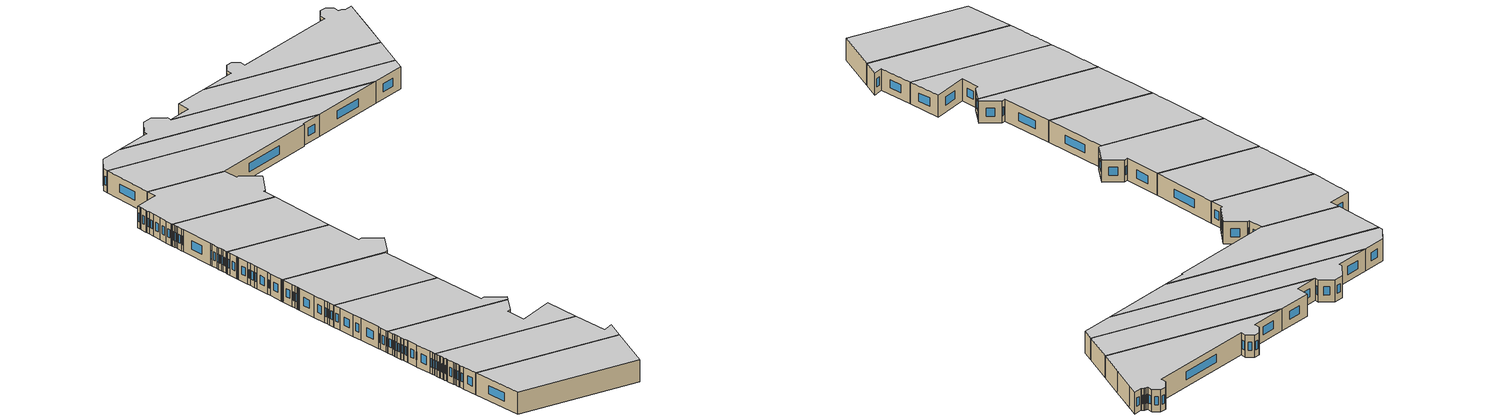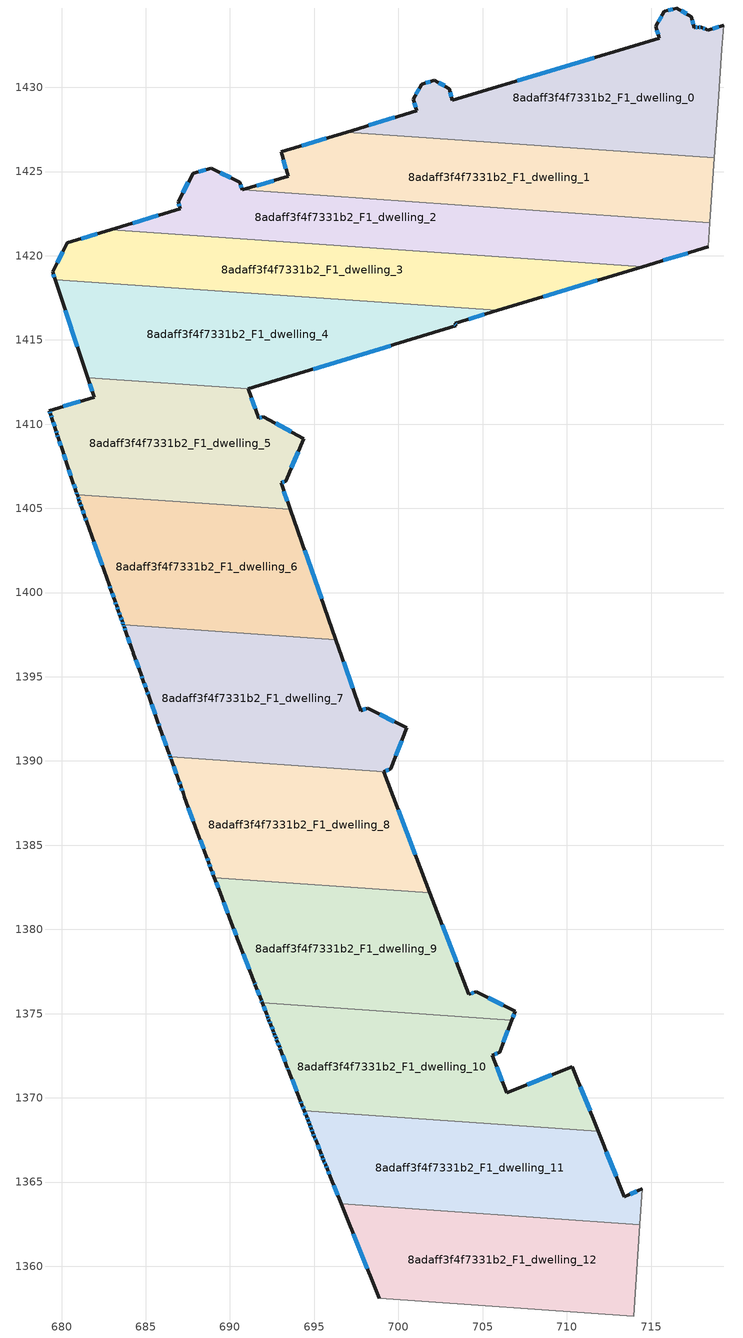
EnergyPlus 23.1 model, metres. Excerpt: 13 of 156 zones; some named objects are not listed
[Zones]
8adaff3f4f7331b2_F1_dwelling_0
 floor to 8adaff3f4f7331b2_F0_dwelling_0 (EU_floor_Construction): 719.31,1433.68 718.76,1425.82 696.94,1427.34 701.1,1428.6 700.89,1429.3 701.4,1430.2 702.12,1430.41 703.03,1429.93 703.21,1429.23 715.49,1432.92 715.28,1433.62 715.79,1434.51 716.52,1434.71 717.39,1434.19 717.58,1433.54 717.8,1433.58 717.99,1433.56 718.04,1433.55 718.27,1433.46 718.36,1433.4 z3
 wall outside (EU_wall_Construction): 719.31,1433.68 718.36,1433.4 718.27,1433.46 718.04,1433.55 717.99,1433.56 717.8,1433.58 717.58,1433.54 717.39,1434.19 716.52,1434.71 715.79,1434.51 715.28,1433.62 715.49,1432.92 703.21,1429.23 703.03,1429.93 702.12,1430.41 701.4,1430.2 700.89,1429.3 701.1,1428.6 696.94,1427.34 z3:6
 wall to 8adaff3f4f7331b2_F1_dwelling_1 (EU_wall_Construction): 696.94,1427.34 718.76,1425.82 z3:6
 wall to 8adaff3f4f7331b2_F1_dwelling_19 (EU_wall_Construction): 718.76,1425.82 718.99,1429.07 z3:6
 wall to 8adaff3f4f7331b2_F1_dwelling_17 (EU_wall_Construction): 719.21,1432.26 719.31,1433.68 z3:6
 wall to 8adaff3f4f7331b2_F1_dwelling_18 (EU_wall_Construction): 718.99,1429.07 719.21,1432.26 z3:6
 window (EU_Window_Construction): 701.9,1430.34 701.63,1430.26 / 702.75,1430.08 702.41,1430.26 / 703.15,1429.45 703.09,1429.71 / 711.64,1431.76 707.06,1430.39 / 715.34,1433.4 715.42,1433.14 / 715.63,1434.23 715.44,1433.9 / 716.29,1434.65 716.02,1434.57 / 717.12,1434.35 716.79,1434.55 / 717.52,1433.75 717.45,1433.99 / 717.73,1433.57 717.65,1433.55 / 717.93,1433.56 717.86,1433.57 / 718.2,1433.49 718.11,1433.52 / 719.01,1433.59 718.66,1433.49 / 699.8,1428.21 698.24,1427.74 / 700.95,1429.08 701.03,1428.82 / 701.24,1429.92 701.05,1429.58 z3.94:5.06
 ceiling to 8adaff3f4f7331b2_F2_dwelling_0 (EU_floor_Construction): 718.76,1425.82 719.31,1433.68 718.36,1433.4 718.27,1433.46 718.04,1433.55 717.99,1433.56 717.8,1433.58 717.58,1433.54 717.39,1434.19 716.52,1434.71 715.79,1434.51 715.28,1433.62 715.49,1432.92 703.21,1429.23 703.03,1429.93 702.12,1430.41 701.4,1430.2 700.89,1429.3 701.1,1428.6 696.94,1427.34 z6
8adaff3f4f7331b2_F1_dwelling_1
 floor to 8adaff3f4f7331b2_F0_dwelling_1 (EU_floor_Construction): 718.76,1425.82 718.49,1421.97 690.72,1423.9 693.46,1424.72 693.03,1426.16 696.94,1427.34 z3
 wall outside (EU_wall_Construction): 696.94,1427.34 693.03,1426.16 693.46,1424.72 690.72,1423.9 z3:6
 wall to 8adaff3f4f7331b2_F1_dwelling_2 (EU_wall_Construction): 690.72,1423.9 718.49,1421.97 z3:6
 wall to 8adaff3f4f7331b2_F1_dwelling_19 (EU_wall_Construction): 718.49,1421.97 718.76,1425.82 z3:6
 window (EU_Window_Construction): 692.6,1424.46 691.58,1424.16 / 693.16,1425.71 693.32,1425.17 / 695.71,1426.97 694.26,1426.53 z3.94:5.06
 ceiling to 8adaff3f4f7331b2_F2_dwelling_1 (EU_floor_Construction): 718.49,1421.97 718.76,1425.82 696.94,1427.34 693.03,1426.16 693.46,1424.72 690.72,1423.9 z6
8adaff3f4f7331b2_F1_dwelling_10
 floor to 8adaff3f4f7331b2_F0_dwelling_10 (EU_floor_Construction): 710.33,1371.85 711.86,1368.02 694.41,1369.23 694.27,1369.59 694.18,1369.83 693.46,1371.66 693.41,1371.8 692.99,1372.87 692.94,1373 692.79,1373.41 692.73,1373.54 692.63,1373.81 692.58,1373.94 692.42,1374.35 692.32,1374.61 692.25,1374.79 692.18,1374.96 691.92,1375.64 706.74,1374.61 706.01,1372.7 705.57,1372.54 706.42,1370.29 z3
 wall outside (EU_wall_Construction): 691.92,1375.64 692.18,1374.96 692.25,1374.79 692.32,1374.61 692.42,1374.35 692.58,1373.94 692.63,1373.81 692.73,1373.54 692.79,1373.41 692.94,1373 692.99,1372.87 693.41,1371.8 693.46,1371.66 694.18,1369.83 694.27,1369.59 694.41,1369.23 / 711.86,1368.02 710.33,1371.85 706.42,1370.29 705.57,1372.54 706.01,1372.7 706.74,1374.61 z3:6
 wall to 8adaff3f4f7331b2_F1_dwelling_9 (EU_wall_Construction): 706.74,1374.61 691.92,1375.64 z3:6
 wall to 8adaff3f4f7331b2_F1_dwelling_11 (EU_wall_Construction): 694.41,1369.23 711.86,1368.02 z3:6
 window (EU_Window_Construction): 693.43,1371.76 693.45,1371.71 / 693.12,1372.53 693.28,1372.13 / 692.96,1372.96 692.98,1372.91 / 692.83,1373.28 692.89,1373.13 / 692.75,1373.5 692.77,1373.45 / 692.66,1373.73 692.7,1373.63 / 692.59,1373.9 692.61,1373.85 / 692.47,1374.22 692.53,1374.07 / 692.35,1374.53 692.39,1374.43 / 692.27,1374.73 692.3,1374.67 / 692.2,1374.91 692.23,1374.84 / 692,1375.43 692.1,1375.17 / 706.24,1373.3 706.51,1374.01 / 705.71,1372.59 705.87,1372.65 / 706.16,1371 705.84,1371.83 / 709.11,1371.36 707.65,1370.78 / 711.38,1369.22 710.81,1370.65 / 694.31,1369.48 694.37,1369.35 / 694.21,1369.76 694.24,1369.67 / 693.69,1371.09 693.95,1370.41 z3.94:5.06
 ceiling to 8adaff3f4f7331b2_F2_dwelling_10 (EU_floor_Construction): 711.86,1368.02 710.33,1371.85 706.42,1370.29 705.57,1372.54 706.01,1372.7 706.74,1374.61 691.92,1375.64 692.18,1374.96 692.25,1374.79 692.32,1374.61 692.42,1374.35 692.58,1373.94 692.63,1373.81 692.73,1373.54 692.79,1373.41 692.94,1373 692.99,1372.87 693.41,1371.8 693.46,1371.66 694.18,1369.83 694.27,1369.59 694.41,1369.23 z6
8adaff3f4f7331b2_F1_dwelling_11
 floor to 8adaff3f4f7331b2_F0_dwelling_11 (EU_floor_Construction): 711.86,1368.02 713.41,1364.12 714.49,1364.6 714.34,1362.46 696.61,1363.7 695.96,1365.31 695.77,1365.78 695.68,1366.01 695.58,1366.26 695.49,1366.5 695.4,1366.74 695.11,1367.45 695.02,1367.69 694.93,1367.93 694.83,1368.17 694.74,1368.4 694.65,1368.64 694.55,1368.88 694.41,1369.23 z3
 wall outside (EU_wall_Construction): 694.41,1369.23 694.55,1368.88 694.65,1368.64 694.74,1368.4 694.83,1368.17 694.93,1367.93 695.02,1367.69 695.11,1367.45 695.4,1366.74 695.49,1366.5 695.58,1366.26 695.68,1366.01 695.77,1365.78 695.96,1365.31 696.61,1363.7 / 714.49,1364.6 713.41,1364.12 711.86,1368.02 z3:6
 wall to 8adaff3f4f7331b2_F1_dwelling_12 (EU_wall_Construction): 696.61,1363.7 714.34,1362.46 z3:6
 wall to 8adaff3f4f7331b2_F1_dwelling_13 (EU_wall_Construction): 714.34,1362.46 714.49,1364.6 z3:6
 window (EU_Window_Construction): 695.61,1366.18 695.65,1366.09 / 695.52,1366.42 695.55,1366.33 / 695.42,1366.66 695.46,1366.57 / 695.2,1367.23 695.31,1366.96 / 695.05,1367.61 695.08,1367.52 / 694.95,1367.85 694.99,1367.76 / 694.86,1368.09 694.9,1368 / 694.77,1368.33 694.8,1368.24 / 694.67,1368.57 694.71,1368.48 / 694.58,1368.8 694.62,1368.71 / 694.45,1369.12 694.51,1368.99 / 712.93,1365.34 712.35,1366.8 / 714.16,1364.45 713.75,1364.27 / 696.16,1364.8 696.4,1364.2 / 695.83,1365.64 695.9,1365.46 / 695.71,1365.94 695.74,1365.86 z3.94:5.06
 ceiling to 8adaff3f4f7331b2_F2_dwelling_11 (EU_floor_Construction): 714.34,1362.46 714.49,1364.6 713.41,1364.12 711.86,1368.02 694.41,1369.23 694.55,1368.88 694.65,1368.64 694.74,1368.4 694.83,1368.17 694.93,1367.93 695.02,1367.69 695.11,1367.45 695.4,1366.74 695.49,1366.5 695.58,1366.26 695.68,1366.01 695.77,1365.78 695.96,1365.31 696.61,1363.7 z6
8adaff3f4f7331b2_F1_dwelling_12
 floor to 8adaff3f4f7331b2_F0_dwelling_12 (EU_floor_Construction): 714.34,1362.46 713.97,1357.05 698.87,1358.1 696.61,1363.7 z3
 wall outside (EU_wall_Construction): 696.61,1363.7 698.87,1358.1 z3:6
 wall to 8adaff3f4f7331b2_F1_dwelling_13 (EU_wall_Construction): 698.87,1358.1 713.97,1357.05 714.34,1362.46 z3:6
 window (EU_Window_Construction): 697.32,1361.94 698.16,1359.85 z3.94:5.06
 ceiling to 8adaff3f4f7331b2_F2_dwelling_12 (EU_floor_Construction): 713.97,1357.05 714.34,1362.46 696.61,1363.7 698.87,1358.1 z6
8adaff3f4f7331b2_F1_dwelling_2
 floor to 8adaff3f4f7331b2_F0_dwelling_2 (EU_floor_Construction): 718.49,1421.97 718.39,1420.52 714.51,1419.35 682.93,1421.55 687.04,1422.79 686.92,1423.21 687.81,1424.9 688.88,1425.21 690.59,1424.36 690.72,1423.9 z3
 wall outside (EU_wall_Construction): 690.72,1423.9 690.59,1424.36 688.88,1425.21 687.81,1424.9 686.92,1423.21 687.04,1422.79 682.93,1421.55 / 714.51,1419.35 718.39,1420.52 z3:6
 wall to 8adaff3f4f7331b2_F1_dwelling_3 (EU_wall_Construction): 682.93,1421.55 714.51,1419.35 z3:6
 wall to 8adaff3f4f7331b2_F1_dwelling_19 (EU_wall_Construction): 718.39,1420.52 718.49,1421.97 z3:6
 window (EU_Window_Construction): 690.68,1424.04 690.63,1424.21 / 715.72,1419.72 717.17,1420.15 / 685.75,1422.4 684.22,1421.94 / 686.95,1423.08 687,1422.92 / 687.53,1424.37 687.2,1423.74 / 688.55,1425.11 688.15,1424.99 / 690.05,1424.62 689.42,1424.94 z3.94:5.06
 ceiling to 8adaff3f4f7331b2_F2_dwelling_2 (EU_floor_Construction): 718.39,1420.52 718.49,1421.97 690.72,1423.9 690.59,1424.36 688.88,1425.21 687.81,1424.9 686.92,1423.21 687.04,1422.79 682.93,1421.55 714.51,1419.35 z6
8adaff3f4f7331b2_F1_dwelling_3
 floor to 8adaff3f4f7331b2_F0_dwelling_3 (EU_floor_Construction): 714.51,1419.35 705.9,1416.75 679.62,1418.58 679.47,1419.04 680.35,1420.77 682.93,1421.55 z3
 wall outside (EU_wall_Construction): 705.9,1416.75 714.51,1419.35 / 682.93,1421.55 680.35,1420.77 679.47,1419.04 679.62,1418.58 z3:6
 wall to 8adaff3f4f7331b2_F1_dwelling_4 (EU_wall_Construction): 679.62,1418.58 705.9,1416.75 z3:6
 window (EU_Window_Construction): 708.6,1417.57 711.81,1418.53 / 679.51,1418.89 679.57,1418.73 / 680.07,1420.23 679.74,1419.58 / 682.12,1421.31 681.16,1421.01 z3.94:5.06
 ceiling to 8adaff3f4f7331b2_F2_dwelling_3 (EU_floor_Construction): 714.51,1419.35 682.93,1421.55 680.35,1420.77 679.47,1419.04 679.62,1418.58 705.9,1416.75 z6
8adaff3f4f7331b2_F1_dwelling_4
 floor to 8adaff3f4f7331b2_F0_dwelling_4 (EU_floor_Construction): 705.9,1416.75 703.38,1415.99 703.42,1415.84 691.07,1412.1 681.55,1412.76 679.62,1418.58 z3
 wall outside (EU_wall_Construction): 691.07,1412.1 703.42,1415.84 703.38,1415.99 705.9,1416.75 / 679.62,1418.58 681.55,1412.76 z3:6
 wall to 8adaff3f4f7331b2_F1_dwelling_5 (EU_wall_Construction): 681.55,1412.76 691.07,1412.1 z3:6
 window (EU_Window_Construction): 703.41,1415.89 703.39,1415.94 / 694.94,1413.27 699.55,1414.67 / 680.22,1416.76 680.94,1414.59 / 704.17,1416.23 705.11,1416.51 z3.94:5.06
 ceiling to 8adaff3f4f7331b2_F2_dwelling_4 (EU_floor_Construction): 703.42,1415.84 703.38,1415.99 705.9,1416.75 679.62,1418.58 681.55,1412.76 691.07,1412.1 z6
8adaff3f4f7331b2_F1_dwelling_5
 floor to 8adaff3f4f7331b2_F0_dwelling_5 (EU_floor_Construction): 691.97,1410.45 694.39,1409.15 693.31,1406.62 693.03,1406.52 693.59,1404.94 680.92,1405.82 680.87,1405.96 680.64,1406.65 680.33,1407.57 680.03,1408.5 679.8,1409.19 679.73,1409.42 679.65,1409.65 679.43,1410.34 679.35,1410.57 679.28,1410.8 681.94,1411.6 681.55,1412.76 691.07,1412.1 691.69,1410.36 z3
 wall outside (EU_wall_Construction): 681.55,1412.76 681.94,1411.6 679.28,1410.8 679.35,1410.57 679.43,1410.34 679.65,1409.65 679.73,1409.42 679.8,1409.19 680.03,1408.5 680.33,1407.57 680.64,1406.65 680.87,1405.96 680.92,1405.82 / 693.59,1404.94 693.03,1406.52 693.31,1406.62 694.39,1409.15 691.97,1410.45 691.69,1410.36 691.07,1412.1 z3:6
 wall to 8adaff3f4f7331b2_F1_dwelling_6 (EU_wall_Construction): 680.92,1405.82 693.59,1404.94 z3:6
 window (EU_Window_Construction): 680.12,1408.21 680.24,1407.86 / 679.87,1408.97 679.96,1408.71 / 679.75,1409.35 679.78,1409.26 / 679.68,1409.58 679.7,1409.49 / 679.5,1410.12 679.58,1409.87 / 679.38,1410.5 679.4,1410.41 / 679.3,1410.73 679.33,1410.64 / 681.1,1411.35 680.11,1411.05 / 681.67,1412.4 681.81,1411.96 / 691.5,1410.9 691.27,1411.55 / 691.89,1410.42 691.78,1410.39 / 693.63,1409.56 692.73,1410.04 / 693.65,1407.41 694.05,1408.35 / 693.12,1406.55 693.22,1406.59 / 693.41,1405.43 693.21,1406.03 / 680.89,1405.92 680.91,1405.87 / 680.71,1406.44 680.8,1406.18 / 680.43,1407.28 680.54,1406.94 z3.94:5.06
 ceiling to 8adaff3f4f7331b2_F2_dwelling_5 (EU_floor_Construction): 693.59,1404.94 693.03,1406.52 693.31,1406.62 694.39,1409.15 691.97,1410.45 691.69,1410.36 691.07,1412.1 681.55,1412.76 681.94,1411.6 679.28,1410.8 679.35,1410.57 679.43,1410.34 679.65,1409.65 679.73,1409.42 679.8,1409.19 680.03,1408.5 680.33,1407.57 680.64,1406.65 680.87,1405.96 680.92,1405.82 z6
8adaff3f4f7331b2_F1_dwelling_6
 floor to 8adaff3f4f7331b2_F0_dwelling_6 (EU_floor_Construction): 693.59,1404.94 696.29,1397.21 683.67,1398.09 683.6,1398.29 683.49,1398.6 683.38,1398.91 683.27,1399.22 683.16,1399.53 682.93,1400.15 682.82,1400.46 681.49,1404.2 681.38,1404.51 681.19,1405.05 681.11,1405.28 681.03,1405.5 680.95,1405.73 680.92,1405.82 z3
 wall outside (EU_wall_Construction): 680.92,1405.82 680.95,1405.73 681.03,1405.5 681.11,1405.28 681.19,1405.05 681.38,1404.51 681.49,1404.2 682.82,1400.46 682.93,1400.15 683.16,1399.53 683.27,1399.22 683.38,1398.91 683.49,1398.6 683.6,1398.29 683.67,1398.09 / 696.29,1397.21 693.59,1404.94 z3:6
 wall to 8adaff3f4f7331b2_F1_dwelling_7 (EU_wall_Construction): 683.67,1398.09 696.29,1397.21 z3:6
 window (EU_Window_Construction): 683.3,1399.12 683.34,1399 / 683.19,1399.43 683.23,1399.32 / 683,1399.96 683.09,1399.72 / 682.86,1400.37 682.9,1400.25 / 681.91,1403.03 682.41,1401.63 / 681.42,1404.41 681.46,1404.29 / 681.25,1404.88 681.32,1404.68 / 681.14,1405.2 681.17,1405.12 / 681.06,1405.43 681.09,1405.35 / 680.98,1405.66 681.01,1405.58 / 695.44,1399.63 694.43,1402.52 / 683.62,1398.22 683.65,1398.15 / 683.52,1398.5 683.57,1398.38 / 683.41,1398.81 683.45,1398.69 z3.94:5.06
 ceiling to 8adaff3f4f7331b2_F2_dwelling_6 (EU_floor_Construction): 696.29,1397.21 693.59,1404.94 680.92,1405.82 680.95,1405.73 681.03,1405.5 681.11,1405.28 681.19,1405.05 681.38,1404.51 681.49,1404.2 682.82,1400.46 682.93,1400.15 683.16,1399.53 683.27,1399.22 683.38,1398.91 683.49,1398.6 683.6,1398.29 683.67,1398.09 z6
8adaff3f4f7331b2_F1_dwelling_7
 floor to 8adaff3f4f7331b2_F0_dwelling_7 (EU_floor_Construction): 696.29,1397.21 697.77,1392.99 698.18,1393.14 700.48,1391.96 699.56,1389.54 699.12,1389.37 686.45,1390.25 686.4,1390.41 685.84,1391.98 685.73,1392.29 685.17,1393.87 685.06,1394.18 684.83,1394.81 684.72,1395.13 684.27,1396.4 684.25,1396.45 684.23,1396.53 684.21,1396.57 684.2,1396.61 684.19,1396.63 684.17,1396.67 683.82,1397.66 683.71,1397.97 683.67,1398.09 z3
 wall outside (EU_wall_Construction): 683.67,1398.09 683.71,1397.97 683.82,1397.66 684.17,1396.67 684.19,1396.63 684.2,1396.61 684.21,1396.57 684.23,1396.53 684.25,1396.45 684.27,1396.4 684.72,1395.13 684.83,1394.81 685.06,1394.18 685.17,1393.87 685.73,1392.29 685.84,1391.98 686.4,1390.41 686.45,1390.25 / 699.12,1389.37 699.56,1389.54 700.48,1391.96 698.18,1393.14 697.77,1392.99 696.29,1397.21 z3:6
 wall to 8adaff3f4f7331b2_F1_dwelling_8 (EU_wall_Construction): 686.45,1390.25 699.12,1389.37 z3:6
 window (EU_Window_Construction): 685.76,1392.2 685.8,1392.08 / 685.34,1393.38 685.55,1392.79 / 685.09,1394.09 685.13,1393.97 / 684.9,1394.62 684.99,1394.38 / 684.76,1395.03 684.8,1394.91 / 684.41,1396 684.58,1395.53 / 683.93,1397.35 684.06,1396.98 / 683.75,1397.88 683.79,1397.76 / 683.68,1398.05 683.7,1398.01 / 697.3,1394.31 696.75,1395.89 / 698.05,1393.09 697.9,1393.04 / 699.76,1392.33 698.9,1392.77 / 699.85,1390.3 700.19,1391.2 / 699.26,1389.42 699.42,1389.49 / 686.42,1390.36 686.44,1390.3 / 686.01,1391.49 686.22,1390.9 z3.94:5.06
 ceiling to 8adaff3f4f7331b2_F2_dwelling_7 (EU_floor_Construction): 699.56,1389.54 700.48,1391.96 698.18,1393.14 697.77,1392.99 696.29,1397.21 683.67,1398.09 683.71,1397.97 683.82,1397.66 684.17,1396.67 684.19,1396.63 684.2,1396.61 684.21,1396.57 684.23,1396.53 684.25,1396.45 684.27,1396.4 684.72,1395.13 684.83,1394.81 685.06,1394.18 685.17,1393.87 685.73,1392.29 685.84,1391.98 686.4,1390.41 686.45,1390.25 699.12,1389.37 z6
8adaff3f4f7331b2_F1_dwelling_8
 floor to 8adaff3f4f7331b2_F0_dwelling_8 (EU_floor_Construction): 699.12,1389.37 701.87,1382.18 689.07,1383.08 688.87,1383.61 688.74,1383.97 688.6,1384.33 688.07,1385.77 687.29,1387.89 687.28,1387.93 687.27,1387.97 687.25,1388.02 687.23,1388.07 687.21,1388.11 687.07,1388.52 686.96,1388.83 686.51,1390.09 686.45,1390.25 z3
 wall outside (EU_wall_Construction): 686.45,1390.25 686.51,1390.09 686.96,1388.83 687.07,1388.52 687.21,1388.11 687.23,1388.07 687.25,1388.02 687.27,1387.97 687.28,1387.93 687.29,1387.89 688.07,1385.77 688.6,1384.33 688.74,1383.97 688.87,1383.61 689.07,1383.08 / 701.87,1382.18 699.12,1389.37 z3:6
 wall to 8adaff3f4f7331b2_F1_dwelling_9 (EU_wall_Construction): 689.07,1383.08 701.87,1382.18 z3:6
 window (EU_Window_Construction): 688.24,1385.32 688.44,1384.78 / 687.54,1387.23 687.83,1386.44 / 687.11,1388.39 687.17,1388.24 / 686.99,1388.73 687.03,1388.62 / 686.65,1389.7 686.82,1389.23 / 686.47,1390.2 686.49,1390.14 / 701.01,1384.44 699.98,1387.12 / 688.93,1383.44 689.01,1383.24 / 688.78,1383.86 688.83,1383.72 / 688.65,1384.22 688.7,1384.08 z3.94:5.06
 ceiling to 8adaff3f4f7331b2_F2_dwelling_8 (EU_floor_Construction): 701.87,1382.18 699.12,1389.37 686.45,1390.25 686.51,1390.09 686.96,1388.83 687.07,1388.52 687.21,1388.11 687.23,1388.07 687.25,1388.02 687.27,1387.97 687.28,1387.93 687.29,1387.89 688.07,1385.77 688.6,1384.33 688.74,1383.97 688.87,1383.61 689.07,1383.08 z6
8adaff3f4f7331b2_F1_dwelling_9
 floor to 8adaff3f4f7331b2_F0_dwelling_9 (EU_floor_Construction): 701.87,1382.18 704.19,1376.14 704.63,1376.31 706.94,1375.13 706.74,1374.61 691.92,1375.64 691.91,1375.65 691.85,1375.83 691.51,1376.7 691.44,1376.87 690.5,1379.31 690.09,1380.38 689.41,1382.18 689.07,1383.08 z3
 wall outside (EU_wall_Construction): 689.07,1383.08 689.41,1382.18 690.09,1380.38 690.5,1379.31 691.44,1376.87 691.51,1376.7 691.85,1375.83 691.91,1375.65 691.92,1375.64 / 706.74,1374.61 706.94,1375.13 704.63,1376.31 704.19,1376.14 701.87,1382.18 z3:6
 window (EU_Window_Construction): 691.46,1376.81 691.49,1376.75 / 690.8,1378.54 691.15,1377.63 / 690.22,1380.05 690.37,1379.64 / 689.62,1381.61 689.88,1380.94 / 689.18,1382.79 689.3,1382.46 / 703.46,1378.04 702.6,1380.29 / 704.49,1376.26 704.33,1376.19 / 706.21,1375.5 705.35,1375.94 / 706.8,1374.77 706.87,1374.97 / 691.87,1375.77 691.89,1375.71 / 691.62,1376.42 691.74,1376.1 z3.94:5.06
 ceiling to 8adaff3f4f7331b2_F2_dwelling_9 (EU_floor_Construction): 706.74,1374.61 706.94,1375.13 704.63,1376.31 704.19,1376.14 701.87,1382.18 689.07,1383.08 689.41,1382.18 690.09,1380.38 690.5,1379.31 691.44,1376.87 691.51,1376.7 691.85,1375.83 691.91,1375.65 691.92,1375.64 z6
[Building]
EU S2 Campaign: North Axis=0; Terrain=City; Solar Distribution=FullExterior
[Site:Location]
Vienna: Latitude=48; Longitude=16.5; Time Zone=1; Elevation=183
[SizingPeriod:WeatherFileDays]
AnnualSizingPeriod: Begin Month=1; Begin Day of Month=1; End Month=12; End Day of Month=31; Day of Week for Start Day=Monday; Use Weather File Daylight Saving Period=No; Use Weather File Rain and Snow Indicators=No
[MATERIAL]
EU_InternalMass_Material: Roughness=MediumRough; Thickness=0.1; Conductivity=1; Density=1800; Specific Heat=900; Thermal Absorptance=0.9; Solar Absorptance=0.7; Visible Absorptance=0.7
[MATERIAL:NOMASS] Roughness=MediumRough; Thermal Absorptance=0.9; Solar Absorptance=0.7; Visible Absorptance=0.7
Name | Thermal Resistance
EU_wall_NoMass | 0.914258
EU_floor_NoMass | 1.09711
[WINDOWMATERIAL:SIMPLEGLAZINGSYSTEM]
EU_Window_SimpleGlazing: UFactor=2.09642; Solar Heat Gain Coefficient=0.65; Visible Transmittance=0.65
[CONSTRUCTION]
EU_wall_Construction: EU_wall_NoMass
EU_floor_Construction: EU_floor_NoMass
EU_Window_Construction: EU_Window_SimpleGlazing
EU_InternalMass_Construction: EU_InternalMass_Material
[ZONE] Type=1; Multiplier=1; Ceiling Height=autocalculate; Floor Area=autocalculate; Part of Total Floor Area=Yes
Name | Volume
8adaff3f4f7331b2_F1_dwelling_0 | 286.055
8adaff3f4f7331b2_F1_dwelling_1 | 290.933
8adaff3f4f7331b2_F1_dwelling_10 | 286.036
8adaff3f4f7331b2_F1_dwelling_11 | 286.045
8adaff3f4f7331b2_F1_dwelling_12 | 267.985
8adaff3f4f7331b2_F1_dwelling_2 | 281.104
8adaff3f4f7331b2_F1_dwelling_3 | 286.068
8adaff3f4f7331b2_F1_dwelling_4 | 307.83
8adaff3f4f7331b2_F1_dwelling_5 | 264.242
8adaff3f4f7331b2_F1_dwelling_6 | 286.013
8adaff3f4f7331b2_F1_dwelling_7 | 304.587
8adaff3f4f7331b2_F1_dwelling_8 | 267.466
8adaff3f4f7331b2_F1_dwelling_9 | 286.03
[INTERNALMASS] Construction=EU_InternalMass_Construction
Name | Zone or ZoneList | Surface Area
8adaff3f4f7331b2_F1_dwelling_0_EU_InternalMass | 8adaff3f4f7331b2_F1_dwelling_0 | 95.3512
8adaff3f4f7331b2_F1_dwelling_1_EU_InternalMass | 8adaff3f4f7331b2_F1_dwelling_1 | 96.978
8adaff3f4f7331b2_F1_dwelling_2_EU_InternalMass | 8adaff3f4f7331b2_F1_dwelling_2 | 93.701
8adaff3f4f7331b2_F1_dwelling_3_EU_InternalMass | 8adaff3f4f7331b2_F1_dwelling_3 | 95.3557
8adaff3f4f7331b2_F1_dwelling_4_EU_InternalMass | 8adaff3f4f7331b2_F1_dwelling_4 | 102.61
8adaff3f4f7331b2_F1_dwelling_5_EU_InternalMass | 8adaff3f4f7331b2_F1_dwelling_5 | 88.0809
8adaff3f4f7331b2_F1_dwelling_6_EU_InternalMass | 8adaff3f4f7331b2_F1_dwelling_6 | 95.3409
8adaff3f4f7331b2_F1_dwelling_7_EU_InternalMass | 8adaff3f4f7331b2_F1_dwelling_7 | 101.53
8adaff3f4f7331b2_F1_dwelling_8_EU_InternalMass | 8adaff3f4f7331b2_F1_dwelling_8 | 89.1552
8adaff3f4f7331b2_F1_dwelling_9_EU_InternalMass | 8adaff3f4f7331b2_F1_dwelling_9 | 95.3439
8adaff3f4f7331b2_F1_dwelling_10_EU_InternalMass | 8adaff3f4f7331b2_F1_dwelling_10 | 95.3453
8adaff3f4f7331b2_F1_dwelling_11_EU_InternalMass | 8adaff3f4f7331b2_F1_dwelling_11 | 95.3489
8adaff3f4f7331b2_F1_dwelling_12_EU_InternalMass | 8adaff3f4f7331b2_F1_dwelling_12 | 89.3286
[OTHEREQUIPMENT] Fuel Type=Electricity; Design Level Calculation Method=Watts/Area; Power per Zone Floor Area=1; Fraction Latent=0; Fraction Radiant=0; Fraction Lost=0; Carbon Dioxide Generation Rate=0; EndUse Subcategory=EU_Step8_InternalGains
Name | Zone or ZoneList or Space or SpaceList | Schedule
EU_Step8_InternalGain_8adaff3f4f7331b2_F1_dwelling_0_f000 | 8adaff3f4f7331b2_F1_dwelling_0 | EU_Step8_GainSchedule_8adaff3f4f7331b2_F1_dwelling_0_f000
EU_Step8_InternalGain_8adaff3f4f7331b2_F1_dwelling_1_f000 | 8adaff3f4f7331b2_F1_dwelling_1 | EU_Step8_GainSchedule_8adaff3f4f7331b2_F1_dwelling_1_f000
EU_Step8_InternalGain_8adaff3f4f7331b2_F1_dwelling_2_f000 | 8adaff3f4f7331b2_F1_dwelling_2 | EU_Step8_GainSchedule_8adaff3f4f7331b2_F1_dwelling_2_f000
EU_Step8_InternalGain_8adaff3f4f7331b2_F1_dwelling_3_f000 | 8adaff3f4f7331b2_F1_dwelling_3 | EU_Step8_GainSchedule_8adaff3f4f7331b2_F1_dwelling_3_f000
EU_Step8_InternalGain_8adaff3f4f7331b2_F1_dwelling_4_f000 | 8adaff3f4f7331b2_F1_dwelling_4 | EU_Step8_GainSchedule_8adaff3f4f7331b2_F1_dwelling_4_f000
EU_Step8_InternalGain_8adaff3f4f7331b2_F1_dwelling_5_f000 | 8adaff3f4f7331b2_F1_dwelling_5 | EU_Step8_GainSchedule_8adaff3f4f7331b2_F1_dwelling_5_f000
EU_Step8_InternalGain_8adaff3f4f7331b2_F1_dwelling_6_f000 | 8adaff3f4f7331b2_F1_dwelling_6 | EU_Step8_GainSchedule_8adaff3f4f7331b2_F1_dwelling_6_f000
EU_Step8_InternalGain_8adaff3f4f7331b2_F1_dwelling_7_f000 | 8adaff3f4f7331b2_F1_dwelling_7 | EU_Step8_GainSchedule_8adaff3f4f7331b2_F1_dwelling_7_f000
EU_Step8_InternalGain_8adaff3f4f7331b2_F1_dwelling_8_f000 | 8adaff3f4f7331b2_F1_dwelling_8 | EU_Step8_GainSchedule_8adaff3f4f7331b2_F1_dwelling_8_f000
EU_Step8_InternalGain_8adaff3f4f7331b2_F1_dwelling_9_f000 | 8adaff3f4f7331b2_F1_dwelling_9 | EU_Step8_GainSchedule_8adaff3f4f7331b2_F1_dwelling_9_f000
EU_Step8_InternalGain_8adaff3f4f7331b2_F1_dwelling_10_f000 | 8adaff3f4f7331b2_F1_dwelling_10 | EU_Step8_GainSchedule_8adaff3f4f7331b2_F1_dwelling_10_f000
EU_Step8_InternalGain_8adaff3f4f7331b2_F1_dwelling_11_f000 | 8adaff3f4f7331b2_F1_dwelling_11 | EU_Step8_GainSchedule_8adaff3f4f7331b2_F1_dwelling_11_f000
EU_Step8_InternalGain_8adaff3f4f7331b2_F1_dwelling_12_f000 | 8adaff3f4f7331b2_F1_dwelling_12 | EU_Step8_GainSchedule_8adaff3f4f7331b2_F1_dwelling_12_f000
[ZONEVENTILATION:DESIGNFLOWRATE] Schedule=EU_AlwaysOn; Design Flow Rate Calculation Method=AirChanges/Hour; Air Changes per Hour=0.546891; Ventilation Type=Natural; Fan Pressure Rise=0; Fan Total Efficiency=1; Constant Term Coefficient=1; Temperature Term Coefficient=0; Velocity Term Coefficient=0; Velocity Squared Term Coefficient=0; Minimum Indoor Temperature=-100; Maximum Indoor Temperature=100; Delta Temperature=-100; Minimum Outdoor Temperature=-100; Maximum Outdoor Temperature=100; Maximum Wind Speed=40
Name | Zone or ZoneList or Space or SpaceList
EU_ConstantAir_8adaff3f4f7331b2_F1_dwelling_0 | 8adaff3f4f7331b2_F1_dwelling_0
EU_ConstantAir_8adaff3f4f7331b2_F1_dwelling_1 | 8adaff3f4f7331b2_F1_dwelling_1
EU_ConstantAir_8adaff3f4f7331b2_F1_dwelling_2 | 8adaff3f4f7331b2_F1_dwelling_2
EU_ConstantAir_8adaff3f4f7331b2_F1_dwelling_3 | 8adaff3f4f7331b2_F1_dwelling_3
EU_ConstantAir_8adaff3f4f7331b2_F1_dwelling_4 | 8adaff3f4f7331b2_F1_dwelling_4
EU_ConstantAir_8adaff3f4f7331b2_F1_dwelling_5 | 8adaff3f4f7331b2_F1_dwelling_5
EU_ConstantAir_8adaff3f4f7331b2_F1_dwelling_6 | 8adaff3f4f7331b2_F1_dwelling_6
EU_ConstantAir_8adaff3f4f7331b2_F1_dwelling_7 | 8adaff3f4f7331b2_F1_dwelling_7
EU_ConstantAir_8adaff3f4f7331b2_F1_dwelling_8 | 8adaff3f4f7331b2_F1_dwelling_8
EU_ConstantAir_8adaff3f4f7331b2_F1_dwelling_9 | 8adaff3f4f7331b2_F1_dwelling_9
EU_ConstantAir_8adaff3f4f7331b2_F1_dwelling_10 | 8adaff3f4f7331b2_F1_dwelling_10
EU_ConstantAir_8adaff3f4f7331b2_F1_dwelling_11 | 8adaff3f4f7331b2_F1_dwelling_11
EU_ConstantAir_8adaff3f4f7331b2_F1_dwelling_12 | 8adaff3f4f7331b2_F1_dwelling_12
[HVACTEMPLATE:ZONE:IDEALLOADSAIRSYSTEM] System Availability Schedule=EU_AlwaysOn; Maximum Heating Supply Air Temperature=50; Minimum Cooling Supply Air Temperature=13; Maximum Heating Supply Air Humidity Ratio=0.0156; Minimum Cooling Supply Air Humidity Ratio=0.0077; Heating Limit=NoLimit; Cooling Limit=NoLimit; Heating Availability Schedule=EU_AlwaysOn; Cooling Availability Schedule=EU_CoolingOff; Dehumidification Control Type=ConstantSensibleHeatRatio; Cooling Sensible Heat Ratio=0.7; Dehumidification Setpoint=60; Humidification Control Type=None; Humidification Setpoint=30; Outdoor Air Method=None; Outdoor Air Flow Rate per Person=0.00944; Outdoor Air Flow Rate per Zone Floor Area=0; Outdoor Air Flow Rate per Zone=0; Demand Controlled Ventilation Type=None; Outdoor Air Economizer Type=NoEconomizer; Heat Recovery Type=None; Sensible Heat Recovery Effectiveness=0.7; Latent Heat Recovery Effectiveness=0.65
Name | Template Thermostat
8adaff3f4f7331b2_F1_dwelling_0 | EU_HeatOnly_8adaff3f4f7331b2_F1_dwelling_0
8adaff3f4f7331b2_F1_dwelling_1 | EU_HeatOnly_8adaff3f4f7331b2_F1_dwelling_1
8adaff3f4f7331b2_F1_dwelling_2 | EU_HeatOnly_8adaff3f4f7331b2_F1_dwelling_2
8adaff3f4f7331b2_F1_dwelling_3 | EU_HeatOnly_8adaff3f4f7331b2_F1_dwelling_3
8adaff3f4f7331b2_F1_dwelling_4 | EU_HeatOnly_8adaff3f4f7331b2_F1_dwelling_4
8adaff3f4f7331b2_F1_dwelling_5 | EU_HeatOnly_8adaff3f4f7331b2_F1_dwelling_5
8adaff3f4f7331b2_F1_dwelling_6 | EU_HeatOnly_8adaff3f4f7331b2_F1_dwelling_6
8adaff3f4f7331b2_F1_dwelling_7 | EU_HeatOnly_8adaff3f4f7331b2_F1_dwelling_7
8adaff3f4f7331b2_F1_dwelling_8 | EU_HeatOnly_8adaff3f4f7331b2_F1_dwelling_8
8adaff3f4f7331b2_F1_dwelling_9 | EU_HeatOnly_8adaff3f4f7331b2_F1_dwelling_9
8adaff3f4f7331b2_F1_dwelling_10 | EU_HeatOnly_8adaff3f4f7331b2_F1_dwelling_10
8adaff3f4f7331b2_F1_dwelling_11 | EU_HeatOnly_8adaff3f4f7331b2_F1_dwelling_11
8adaff3f4f7331b2_F1_dwelling_12 | EU_HeatOnly_8adaff3f4f7331b2_F1_dwelling_12
[SIZING:ZONE] Zone Cooling Design Supply Air Temperature Input Method=SupplyAirTemperature; Zone Cooling Design Supply Air Temperature=13; Zone Heating Design Supply Air Temperature Input Method=SupplyAirTemperature; Zone Heating Design Supply Air Temperature=50; Zone Cooling Design Supply Air Humidity Ratio=0.008; Zone Heating Design Supply Air Humidity Ratio=0.008; Cooling Design Air Flow Method=DesignDay; Cooling Design Air Flow Rate=0; Cooling Minimum Air Flow per Zone Floor Area=0.000762; Cooling Minimum Air Flow=0; Cooling Minimum Air Flow Fraction=0.2; Heating Design Air Flow Method=DesignDay; Heating Design Air Flow Rate=0; Heating Maximum Air Flow per Zone Floor Area=0.002032; Heating Maximum Air Flow=0.141576; Heating Maximum Air Flow Fraction=0.3; Account for Dedicated Outdoor Air System=No; Dedicated Outdoor Air System Control Strategy=NeutralSupplyAir; Dedicated Outdoor Air Low Setpoint Temperature for Design=autosize; Dedicated Outdoor Air High Setpoint Temperature for Design=autosize; Zone Load Sizing Method=Sensible Load Only No Latent Load; Zone Latent Cooling Design Supply Air Humidity Ratio Input Method=HumidityRatioDifference; Zone Cooling Design Supply Air Humidity Ratio Difference=0.005; Zone Latent Heating Design Supply Air Humidity Ratio Input Method=HumidityRatioDifference; Zone Humidification Design Supply Air Humidity Ratio Difference=0.005
8adaff3f4f7331b2_F1_dwelling_0; 8adaff3f4f7331b2_F1_dwelling_1; 8adaff3f4f7331b2_F1_dwelling_2; 8adaff3f4f7331b2_F1_dwelling_3; 8adaff3f4f7331b2_F1_dwelling_4; 8adaff3f4f7331b2_F1_dwelling_5; 8adaff3f4f7331b2_F1_dwelling_6; 8adaff3f4f7331b2_F1_dwelling_7; 8adaff3f4f7331b2_F1_dwelling_8; 8adaff3f4f7331b2_F1_dwelling_9; 8adaff3f4f7331b2_F1_dwelling_10; 8adaff3f4f7331b2_F1_dwelling_11; 8adaff3f4f7331b2_F1_dwelling_12
[SCHEDULE:CONSTANT]
Name | Hourly Value
EU_AlwaysOn | 1
EU_CoolingOff | 0
[SCHEDULE:FILE] Column Number=1; Rows to Skip at Top=0; Number of Hours of Data=8760; Column Separator=Comma; Interpolate to Timestep=No; Minutes per Item=60; Adjust Schedule for Daylight Savings=Yes
Name | File
EU_Step8_GainSchedule_8adaff3f4f7331b2_F1_dwelling_0_f000 | ../../schedules/8adaff3f4f7331b2/8adaff3f4f7331b2_F1_dwelling_0_f000_gain.csv
EU_Step8_GainSchedule_8adaff3f4f7331b2_F1_dwelling_1_f000 | ../../schedules/8adaff3f4f7331b2/8adaff3f4f7331b2_F1_dwelling_1_f000_gain.csv
EU_Step8_GainSchedule_8adaff3f4f7331b2_F1_dwelling_2_f000 | ../../schedules/8adaff3f4f7331b2/8adaff3f4f7331b2_F1_dwelling_2_f000_gain.csv
EU_Step8_GainSchedule_8adaff3f4f7331b2_F1_dwelling_3_f000 | ../../schedules/8adaff3f4f7331b2/8adaff3f4f7331b2_F1_dwelling_3_f000_gain.csv
EU_Step8_GainSchedule_8adaff3f4f7331b2_F1_dwelling_4_f000 | ../../schedules/8adaff3f4f7331b2/8adaff3f4f7331b2_F1_dwelling_4_f000_gain.csv
EU_Step8_GainSchedule_8adaff3f4f7331b2_F1_dwelling_5_f000 | ../../schedules/8adaff3f4f7331b2/8adaff3f4f7331b2_F1_dwelling_5_f000_gain.csv
EU_Step8_GainSchedule_8adaff3f4f7331b2_F1_dwelling_6_f000 | ../../schedules/8adaff3f4f7331b2/8adaff3f4f7331b2_F1_dwelling_6_f000_gain.csv
EU_Step8_GainSchedule_8adaff3f4f7331b2_F1_dwelling_7_f000 | ../../schedules/8adaff3f4f7331b2/8adaff3f4f7331b2_F1_dwelling_7_f000_gain.csv
EU_Step8_GainSchedule_8adaff3f4f7331b2_F1_dwelling_8_f000 | ../../schedules/8adaff3f4f7331b2/8adaff3f4f7331b2_F1_dwelling_8_f000_gain.csv
EU_Step8_GainSchedule_8adaff3f4f7331b2_F1_dwelling_9_f000 | ../../schedules/8adaff3f4f7331b2/8adaff3f4f7331b2_F1_dwelling_9_f000_gain.csv
EU_Step8_GainSchedule_8adaff3f4f7331b2_F1_dwelling_10_f000 | ../../schedules/8adaff3f4f7331b2/8adaff3f4f7331b2_F1_dwelling_10_f000_gain.csv
EU_Step8_GainSchedule_8adaff3f4f7331b2_F1_dwelling_11_f000 | ../../schedules/8adaff3f4f7331b2/8adaff3f4f7331b2_F1_dwelling_11_f000_gain.csv
EU_Step8_GainSchedule_8adaff3f4f7331b2_F1_dwelling_12_f000 | ../../schedules/8adaff3f4f7331b2/8adaff3f4f7331b2_F1_dwelling_12_f000_gain.csv
